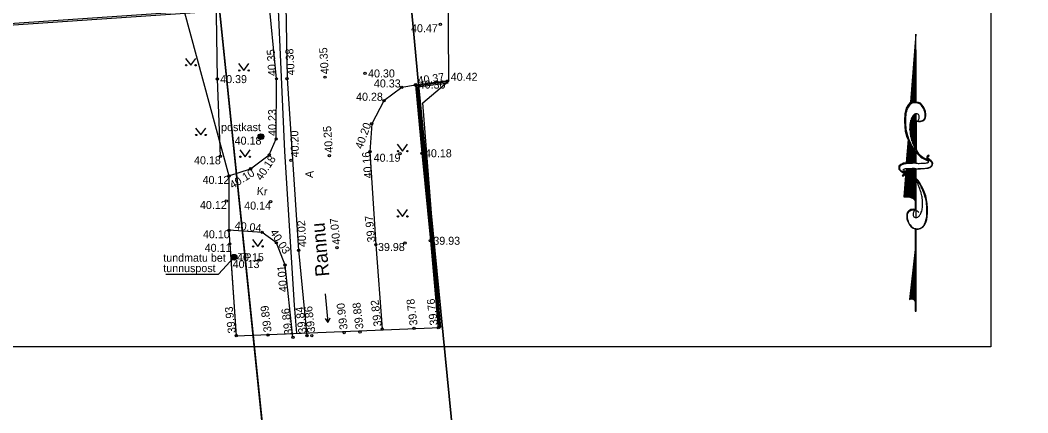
# Model space of a CAD drawing. Extents: x 627454 to 628200, y 6461851 to 6462846.
# Drawn here: x 627541.3 to 627629.5, y 6462112.2 to 6462146.6 of the extents above; entities that cross this region are included whole.
import ezdxf

# ---------------------------------------------------------------- set-up
doc = ezdxf.new("R2010")
doc.units = 0
for name, color, linetype in [('ABIJOONIS', 7, 'Continuous'), ('AED', 7, 'Continuous'), ('HALJASTUS', 7, 'Continuous'), ('KORGUS', 7, 'Continuous'), ('MOOTKORG', 7, 'Continuous'), ('MOOTMPUNKT', 7, 'Continuous'), ('MOOTPIIR', 7, 'Continuous'), ('PIIR', 7, 'Continuous'), ('POST', 7, 'Continuous'), ('RAJATIS', 7, 'Continuous'), ('SITRASS', 7, 'Continuous'), ('TEE', 7, 'Continuous'), ('VORMISTUS', 7, 'Continuous')]:
    doc.layers.add(name, color=color, linetype=linetype)

msp = doc.modelspace()

# ---------------------------------------------------------------- linework, layer by layer
at = {"layer": 'ABIJOONIS'}
msp.add_lwpolyline([(627554.02, 6462124.375), (627558.639, 6462124.375), (627560.005, 6462125.848)], dxfattribs=at)
at = {"layer": 'AED'}
for points in [[(627578.703, 6462141.271), (627575.872, 6462140.897), (627576.447, 6462134.938), (627577.179, 6462127.288), (627577.875, 6462119.683)], [(627578.716, 6462141.172), (627575.981, 6462140.811), (627576.547, 6462134.948), (627577.279, 6462127.298), (627577.975, 6462119.692)], [(627578.729, 6462141.073), (627576.09, 6462140.724), (627576.646, 6462134.957), (627577.378, 6462127.307), (627578.074, 6462119.701)]]:
    msp.add_lwpolyline(points, dxfattribs=at)
at = {"layer": 'HALJASTUS'}
for p, q in [((627555.751, 6462143.235), (627556.214, 6462142.628)), ((627556.214, 6462142.628), (627556.66, 6462143.235)), ((627560.399, 6462142.78), (627560.862, 6462142.173)), ((627560.862, 6462142.173), (627561.308, 6462142.78)), ((627556.635, 6462137.142), (627557.099, 6462136.535)), ((627557.099, 6462136.535), (627557.544, 6462137.142)), ((627574.279, 6462135.726), (627574.742, 6462135.119)), ((627574.742, 6462135.119), (627575.188, 6462135.726)), ((627560.497, 6462135.238), (627560.961, 6462134.631)), ((627560.961, 6462134.631), (627561.406, 6462135.238)), ((627574.279, 6462130.026), (627574.742, 6462129.419)), ((627574.742, 6462129.419), (627575.188, 6462130.026)), ((627559.636, 6462127.02), (627560.202, 6462118.992)), ((627561.615, 6462127.405), (627562.078, 6462126.798)), ((627562.078, 6462126.798), (627562.524, 6462127.405))]:
    msp.add_line(p, q, dxfattribs=at)
msp.add_lwpolyline([(627558.409, 6462148.952), (627558.53, 6462141.42), (627558.802, 6462134.674)], dxfattribs=at)
for centre in [(627555.813, 6462142.628), (627556.642, 6462142.628), (627560.461, 6462142.173), (627561.29, 6462142.173), (627556.698, 6462136.535), (627557.526, 6462136.535), (627560.559, 6462134.631), (627561.388, 6462134.631), (627574.341, 6462135.119), (627575.17, 6462135.119), (627574.341, 6462129.419), (627575.17, 6462129.419), (627561.677, 6462126.798), (627562.506, 6462126.798)]:
    msp.add_circle(centre, 0.055, dxfattribs=at)
at = {"layer": 'KORGUS'}
for centre in [(627578.063, 6462146.217), (627567.963, 6462141.589), (627571.468, 6462141.915), (627558.53, 6462141.42), (627563.718, 6462141.444), (627564.648, 6462141.465), (627574.678, 6462140.69), (627575.897, 6462140.942), (627578.703, 6462141.271), (627573.121, 6462139.527), (627572.045, 6462137.52), (627562.356, 6462136.389), (627563.689, 6462136.194), (627558.802, 6462134.674), (627563.087, 6462134.802), (627568.342, 6462134.728), (627571.89, 6462135.065), (627574.519, 6462134.896), (627576.447, 6462134.938), (627561.445, 6462133.585), (627564.993, 6462134.313), (627559.549, 6462132.959), (627559.319, 6462130.763), (627563.201, 6462130.713), (627559.552, 6462128.207), (627562.464, 6462128.024), (627559.636, 6462127.02), (627563.703, 6462127.109), (627569.005, 6462126.673), (627572.409, 6462126.935), (627574.967, 6462127.091), (627577.179, 6462127.288), (627565.646, 6462126.456), (627562.18, 6462125.6), (627564.461, 6462125.163), (627572.963, 6462119.58), (627575.752, 6462119.623), (627577.875, 6462119.683), (627560.202, 6462118.992), (627562.981, 6462119.038), (627565.152, 6462118.849), (627566.382, 6462118.981), (627566.809, 6462118.987), (627569.637, 6462119.255), (627571.025, 6462119.305)]:
    msp.add_circle(centre, 0.1, dxfattribs=at)
at = {"layer": 'MOOTMPUNKT'}
for centre in [(627575.872, 6462140.897), (627560.005, 6462125.848)]:
    msp.add_circle(centre, 0.1, dxfattribs=at)
at = {"layer": 'MOOTPIIR'}
msp.add_lwpolyline([(627554.641, 6462217.052), (627553.944, 6462211.468), (627557.043, 6462210.426), (627553.493, 6462188.92), (627554.227, 6462183.546), (627554.772, 6462159.717), (627555.572, 6462147.563), (627559.549, 6462132.959), (627559.552, 6462128.207), (627560.202, 6462118.992), (627578.074, 6462119.701), (627576.52, 6462139.348), (627578.803, 6462141.271), (627578.745, 6462150.595), (627581.61, 6462193.6), (627584.407, 6462206.474), (627601.466, 6462210.292), (627601.906, 6462221.74)], dxfattribs=at)
at = {"layer": 'PIIR'}
msp.add_lwpolyline([(627589.79, 6462516.84), (627581.23, 6462396.82), (627582.13, 6462396.47), (627574.93, 6462311.33), (627568.87, 6462256.48), (627565.21, 6462229.72), (627561.53, 6462215.08), (627558.49, 6462170.86), (627558.74, 6462147.5), (627566.37, 6462073.66), (627572.1, 6462034.19), (627579.38, 6461966.7), (627594.93, 6461970.55), (627587.49, 6462032.65), (627585.28, 6462054.53), (627584.37, 6462057.43), (627576.15, 6462140.95), (627574.85, 6462154.77), (627578.3, 6462203.26), (627578.53, 6462203.79), (627587.6, 6462286.11), (627595.68, 6462346.49), (627597.88, 6462375.7), (627610.53, 6462576.31)], dxfattribs=at)
for points in [[(627578.53, 6462203.79), (627578.3, 6462203.26), (627574.85, 6462154.77), (627576.15, 6462140.95), (627584.37, 6462057.43), (627585.28, 6462054.53), (627587.49, 6462032.65), (627594.93, 6461970.55), (627613.05, 6461985.38), (627679.54, 6461996.02), (627688.63, 6462161.46), (627712.5, 6462182.42), (627632.69, 6462195.17)], [(627558.74, 6462147.4), (627558.49, 6462170.76), (627458.89, 6462167.91), (627453.55, 6462140.25)], [(627558.74, 6462147.5), (627453.55, 6462140.35), (627474.93, 6462035.4), (627514.36, 6462039.89), (627512.38, 6462060.9), (627566.37, 6462073.66), (627563.38, 6462102.52)]]:
    msp.add_lwpolyline(points, close=True, dxfattribs=at)
at = {"layer": 'POST'}
for radius in [0.25, 0.225, 0.2, 0.175, 0.15, 0.125, 0.1, 0.075, 0.05, 0.025]:
    msp.add_circle((627560.005, 6462125.848), radius, dxfattribs=at)
at = {"layer": 'RAJATIS'}
for radius in [0.25, 0.225, 0.2, 0.175, 0.15, 0.125, 0.1, 0.075, 0.05, 0.025]:
    msp.add_circle((627562.356, 6462136.389), radius, dxfattribs=at)
at = {"layer": 'SITRASS'}
msp.add_lwpolyline([(627562.694, 6462204.545), (627564.913, 6462201.493), (627566.077, 6462199.168), (627566.115, 6462194.45), (627565.062, 6462183.048), (627564.019, 6462169.193), (627563.678, 6462158.503), (627563.822, 6462148.131), (627564.407, 6462135.106), (627565.264, 6462121.667), (627565.457, 6462119.201)], dxfattribs=at)
at = {"layer": 'TEE'}
for p in [(627567.983, 6462122.637), (627567.982, 6462120.485), (627568.393, 6462120.524)]:
    msp.add_line(p, (627568.222, 6462120.148), dxfattribs=at)
for points in [[(627549.801, 6462223.287), (627555.154, 6462220.555), (627558.907, 6462218.502), (627561.058, 6462216.953), (627564.856, 6462212.561), (627566.298, 6462208.235), (627567.016, 6462204.792), (627566.778, 6462197.223), (627566.079, 6462189.024), (627565.447, 6462180.76), (627564.915, 6462173.04), (627564.518, 6462164.864), (627564.285, 6462157.316), (627564.509, 6462149.524), (627564.648, 6462141.465), (627565.646, 6462126.456), (627566.382, 6462118.981)], [(627559.549, 6462132.959), (627561.445, 6462133.585), (627563.087, 6462134.802), (627563.689, 6462136.194), (627563.718, 6462141.444), (627562.991, 6462148.98), (627562.683, 6462149.584), (627560.549, 6462149.456)], [(627575.872, 6462140.897), (627574.678, 6462140.69), (627573.121, 6462139.527), (627572.045, 6462137.52), (627571.89, 6462135.065), (627572.409, 6462126.935), (627572.963, 6462119.58)], [(627565.152, 6462118.849), (627564.461, 6462125.163), (627563.703, 6462127.109), (627562.464, 6462128.024), (627559.552, 6462128.207)]]:
    msp.add_lwpolyline(points, dxfattribs=at)
at = {"layer": 'VORMISTUS'}
for p, q in [((627619.648, 6462143.99), (627619.282, 6462139.29)), ((627619.63, 6462139.354), (627619.63, 6462143.764)), ((627619.648, 6462143.99), (627619.648, 6462139.356)), ((627619.541, 6462139.344), (627619.541, 6462142.618)), ((627619.585, 6462139.349), (627619.586, 6462143.191)), ((627619.496, 6462139.339), (627619.496, 6462142.044)), ((627619.407, 6462139.319), (627619.407, 6462140.898)), ((627619.452, 6462139.329), (627619.452, 6462141.471)), ((627619.362, 6462139.308), (627619.363, 6462140.325)), ((627619.318, 6462139.298), (627619.318, 6462139.751)), ((627619.362, 6462135.906), (627619.362, 6462138.117)), ((627619.407, 6462135.786), (627619.407, 6462138.193)), ((627619.451, 6462135.666), (627619.452, 6462138.245)), ((627619.496, 6462135.548), (627619.496, 6462138.275)), ((627619.541, 6462135.448), (627619.541, 6462138.305)), ((627619.585, 6462135.347), (627619.585, 6462138.335)), ((627619.63, 6462135.246), (627619.63, 6462138.365)), ((627619.655, 6462138.382), (627619.648, 6462134.061)), ((627619.153, 6462137.63), (627619.128, 6462137.311)), ((627619.184, 6462136.564), (627619.184, 6462137.663)), ((627619.228, 6462136.33), (627619.229, 6462137.827)), ((627619.273, 6462136.159), (627619.273, 6462137.965)), ((627619.318, 6462136.029), (627619.318, 6462138.041)), ((627619.139, 6462136.947), (627619.139, 6462137.07)), ((627619.009, 6462135.793), (627618.873, 6462134.012)), ((627619.005, 6462134.035), (627619.005, 6462135.744)), ((627619.038, 6462136.166), (627619.009, 6462135.793)), ((627619.05, 6462134.037), (627619.05, 6462136.134)), ((627619.095, 6462134.038), (627619.095, 6462136.019)), ((627619.139, 6462134.04), (627619.139, 6462135.905)), ((627619.184, 6462134.042), (627619.184, 6462135.79)), ((627619.228, 6462134.044), (627619.228, 6462135.713)), ((627619.273, 6462134.046), (627619.273, 6462135.638)), ((627619.317, 6462134.047), (627619.318, 6462135.564)), ((627619.362, 6462134.049), (627619.362, 6462135.49)), ((627618.916, 6462134.032), (627618.916, 6462134.58)), ((627618.961, 6462134.033), (627618.961, 6462135.162)), ((627619.407, 6462134.051), (627619.407, 6462135.416)), ((627619.451, 6462134.053), (627619.451, 6462135.341)), ((627619.496, 6462134.054), (627619.496, 6462135.281)), ((627619.54, 6462134.056), (627619.54, 6462135.221)), ((627619.585, 6462134.058), (627619.585, 6462135.162)), ((627619.63, 6462134.06), (627619.63, 6462135.103)), ((627618.836, 6462133.561), (627618.648, 6462131.149)), ((627618.782, 6462131.157), (627618.782, 6462132.872)), ((627618.827, 6462131.159), (627618.827, 6462133.445)), ((627618.871, 6462131.159), (627618.872, 6462133.564)), ((627618.916, 6462131.159), (627618.916, 6462133.567)), ((627618.961, 6462131.159), (627618.961, 6462133.57)), ((627619.005, 6462131.156), (627619.005, 6462133.574)), ((627619.05, 6462131.149), (627619.05, 6462133.577)), ((627619.094, 6462131.142), (627619.094, 6462133.58)), ((627619.139, 6462131.135), (627619.139, 6462133.583)), ((627619.183, 6462131.12), (627619.184, 6462133.587)), ((627619.228, 6462131.105), (627619.228, 6462133.587)), ((627619.273, 6462131.091), (627619.273, 6462133.587)), ((627619.317, 6462131.067), (627619.317, 6462133.587)), ((627619.362, 6462131.04), (627619.362, 6462133.587)), ((627619.406, 6462131.014), (627619.407, 6462133.587)), ((627619.451, 6462130.981), (627619.451, 6462133.587)), ((627619.496, 6462132.879), (627619.496, 6462133.587)), ((627619.496, 6462130.947), (627619.496, 6462132.864)), ((627619.54, 6462132.83), (627619.54, 6462133.587)), ((627619.54, 6462130.91), (627619.54, 6462132.795)), ((627619.585, 6462132.781), (627619.585, 6462133.586)), ((627619.629, 6462132.732), (627619.63, 6462133.586)), ((627619.647, 6462133.586), (627619.647, 6462133.526)), ((627619.647, 6462133.526), (627619.647, 6462132.713)), ((627618.738, 6462131.155), (627618.738, 6462132.299)), ((627619.585, 6462130.861), (627619.585, 6462132.726)), ((627619.629, 6462130.811), (627619.629, 6462132.658)), ((627619.647, 6462132.631), (627619.647, 6462132.35)), ((627619.647, 6462132.35), (627619.647, 6462130.792)), ((627618.648, 6462131.151), (627618.648, 6462131.152)), ((627618.693, 6462131.153), (627618.693, 6462131.726)), ((627619.647, 6462130.792), (627619.647, 6462129.308)), ((627619.642, 6462128.35), (627619.647, 6462126.511)), ((627619.647, 6462126.511), (627619.147, 6462122.231)), ((627619.584, 6462122.082), (627619.584, 6462125.979)), ((627619.629, 6462121.988), (627619.629, 6462126.361)), ((627619.647, 6462126.511), (627619.646, 6462121.874)), ((627619.495, 6462122.177), (627619.495, 6462125.214)), ((627619.539, 6462122.138), (627619.54, 6462125.597)), ((627619.361, 6462122.242), (627619.361, 6462124.068)), ((627619.406, 6462122.227), (627619.406, 6462124.45)), ((627619.45, 6462122.206), (627619.451, 6462124.832)), ((627619.272, 6462122.254), (627619.272, 6462123.304)), ((627619.317, 6462122.251), (627619.317, 6462123.686)), ((627619.183, 6462122.245), (627619.183, 6462122.539)), ((627619.227, 6462122.252), (627619.227, 6462122.921)), ((627619.646, 6462121.874), (627619.646, 6462121.161))]:
    msp.add_line(p, q, dxfattribs=at)
for points in [[(627626.224, 6462118.014), (627484.724, 6462118.014), (627484.724, 6462314.514), (627626.224, 6462314.514)], [(627619.646, 6462145.363), (627619.197, 6462139.406), (627619.002, 6462139.196), (627618.807, 6462138.882), (627618.688, 6462138.418), (627618.658, 6462137.729), (627618.732, 6462136.861), (627618.882, 6462136.352), (627618.972, 6462136.128), (627618.807, 6462134.107), (627618.553, 6462134.062), (627618.343, 6462133.957), (627618.178, 6462133.807), (627618.163, 6462133.553), (627618.343, 6462133.373), (627618.523, 6462133.254), (627618.612, 6462133.164), (627618.612, 6462133.074), (627618.508, 6462133.029), (627618.47, 6462132.999), (627618.508, 6462132.932), (627618.597, 6462132.977), (627618.702, 6462133.059), (627618.717, 6462133.164), (627618.68, 6462133.269), (627618.62, 6462133.381), (627618.627, 6462133.426), (627618.784, 6462133.336), (627618.62, 6462131.121), (627618.754, 6462131.136), (627618.971, 6462131.128), (627619.129, 6462131.106), (627619.278, 6462131.053), (627619.413, 6462130.971), (627619.548, 6462130.859), (627619.6, 6462130.784), (627619.6, 6462130.02), (627619.435, 6462130.058), (627619.233, 6462130.02), (627619.031, 6462129.916), (627618.923, 6462129.796), (627618.867, 6462129.612), (627618.859, 6462129.414), (627618.878, 6462129.208), (627618.938, 6462129.021), (627619.009, 6462128.849), (627619.125, 6462128.643), (627619.252, 6462128.512), (627619.413, 6462128.4), (627619.6, 6462128.34), (627619.6, 6462126.521), (627619.09, 6462122.143), (627619.203, 6462122.211), (627619.33, 6462122.218), (627619.502, 6462122.136), (627619.577, 6462122.001), (627619.599, 6462121.896), (627619.599, 6462121.14), (627619.689, 6462121.14), (627619.697, 6462128.31), (627619.847, 6462128.31), (627620.071, 6462128.355), (627620.273, 6462128.482), (627620.408, 6462128.639), (627620.528, 6462128.871), (627620.61, 6462129.141), (627620.655, 6462129.418), (627620.685, 6462129.74), (627620.678, 6462130.181), (627620.655, 6462130.518), (627620.588, 6462130.907), (627620.521, 6462131.207), (627620.296, 6462131.79), (627620.162, 6462132.075), (627620.027, 6462132.307), (627619.855, 6462132.561), (627619.69, 6462132.741), (627619.69, 6462133.579), (627620.064, 6462133.579), (627620.424, 6462133.601), (627620.745, 6462133.639), (627620.895, 6462133.706), (627621.06, 6462133.826), (627621.127, 6462133.938), (627621.142, 6462134.065), (627621.09, 6462134.193), (627621, 6462134.268), (627620.723, 6462134.47), (627620.693, 6462134.559), (627620.723, 6462134.634), (627620.79, 6462134.672), (627620.835, 6462134.702), (627620.82, 6462134.747), (627620.745, 6462134.769), (627620.671, 6462134.702), (627620.618, 6462134.634), (627620.611, 6462134.544), (627620.648, 6462134.432), (627620.678, 6462134.38), (627620.506, 6462134.447), (627620.281, 6462134.574), (627620.117, 6462134.694), (627619.93, 6462134.874), (627619.705, 6462135.233), (627619.705, 6462137.748), (627619.885, 6462137.71), (627620.072, 6462137.718), (627620.274, 6462137.785), (627620.439, 6462137.905), (627620.506, 6462138.055), (627620.529, 6462138.212), (627620.529, 6462138.332), (627620.499, 6462138.586), (627620.416, 6462138.811), (627620.327, 6462139.005), (627620.177, 6462139.185), (627620.05, 6462139.32), (627619.9, 6462139.372), (627619.698, 6462139.417)]]:
    msp.add_lwpolyline(points, close=True, dxfattribs=at)
for points in [[(627621.01, 6462134.177), (627620.804, 6462134.327), (627620.689, 6462134.413)], [(627618.299, 6462133.474), (627618.505, 6462133.323), (627618.62, 6462133.238)]]:
    msp.add_lwpolyline(points, dxfattribs=at)
for centre, radius, start, end in [((627619.95, 6462138.41), 1.126, 138.76475, 161.97386), ((627619.545, 6462138.764), 0.588, 103.47057, 138.76475), ((627619.593, 6462138.563), 0.795, 73.23029, 103.47057), ((627619.618, 6462138.645), 0.71, 42.50385, 73.23029), ((627619.215, 6462138.275), 1.256, 19.53364, 42.50385), ((627625.314, 6462137.788), 6.564, 177.36962, 185.23491), ((627621.293, 6462137.973), 2.539, 161.97386, 177.36962), ((627620.644, 6462137.364), 1.506, 151.03741, 166.45215), ((627620.024, 6462137.707), 0.798, 132.63176, 151.03741), ((627619.731, 6462138.026), 0.364, 105.23309, 132.63176), ((627619.714, 6462138.085), 0.302, 76.40668, 105.23309), ((627619.736, 6462138.175), 0.21, 41.61756, 76.40668), ((627619.716, 6462138.158), 0.236, 9.31273, 41.61756), ((627619.367, 6462138.101), 0.59, 349.03832, 9.31273), ((627620.107, 6462138.141), 0.363, 303.23789, 353.8472), ((627619.133, 6462138.246), 1.344, 353.8472, 19.53364), ((627621.029, 6462137.271), 1.901, 166.45215, 180.16187), ((627624.364, 6462137.281), 5.237, 180.16187, 186.62296), ((627619.953, 6462138.403), 0.674, 222.24078, 240.02072), ((627619.938, 6462138.376), 0.643, 240.02072, 258.22997), ((627619.948, 6462138.426), 0.694, 258.22997, 280.22482), ((627619.49, 6462138.09), 0.47, 313.02872, 330.62258), ((627619.525, 6462138.07), 0.429, 330.62258, 349.03832), ((627619.959, 6462138.368), 0.634, 280.22482, 303.23789), ((627621.825, 6462137.468), 3.06, 185.23491, 196.76544), ((627624.853, 6462138.381), 6.223, 196.76544, 204.22073), ((627621.873, 6462136.991), 2.729, 186.62296, 195.57799), ((627622.153, 6462137.166), 3.262, 204.22073, 214.52429), ((627623.357, 6462137.405), 4.27, 195.57799, 199.43506), ((627634.565, 6462141.36), 16.155, 199.43506, 201.41774), ((627621.409, 6462136.199), 2.023, 201.41774, 209.72195), ((627622.041, 6462137.088), 3.126, 214.52429, 220.37761), ((627624.601, 6462138.022), 5.699, 209.72195, 214.66649), ((627624.959, 6462139.57), 6.957, 220.37761, 224.30008), ((627620.888, 6462135.597), 1.268, 224.30008, 239.32436), ((627620.746, 6462134.559), 0.0991, 137.07323, 189.04636), ((627620.825, 6462134.485), 0.207, 101.78068, 137.07323), ((627618.38, 6462133.662), 0.165, 151.37501, 187.09133), ((627618.558, 6462133.564), 0.368, 127.71269, 151.37501), ((627618.83, 6462133.213), 0.812, 112.84237, 127.71269), ((627618.778, 6462133.338), 0.677, 96.55058, 112.84237), ((627619.309, 6462128.705), 5.34, 94.12404, 96.55058), ((627620.217, 6462116.112), 17.966, 92.80117, 94.12404), ((627619.493, 6462130.919), 3.141, 90.77295, 92.80117), ((627619.593, 6462123.476), 10.585, 89.66809, 90.77295), ((627619.995, 6462143.65), 9.595, 267.96738, 269.2629), ((627619.906, 6462136.697), 2.641, 269.2629, 271.73239), ((627619.334, 6462155.597), 21.551, 271.73239, 272.88452), ((627621.779, 6462137.099), 3.015, 239.32436, 249.05139), ((627620.27, 6462137.026), 2.955, 272.88452, 275.99603), ((627620.532, 6462134.527), 0.443, 275.99603, 287.95192), ((627620.532, 6462134.313), 0.677, 276.55058, 292.84237), ((627621.118, 6462134.618), 0.476, 189.04636, 198.16038), ((627621.096, 6462134.611), 0.453, 198.16038, 207.50341), ((627620.586, 6462134.359), 0.267, 287.95192, 303.37504), ((627620.95, 6462134.535), 0.288, 207.50341, 219.7872), ((627620.557, 6462134.199), 0.229, 25.91721, 41.3734), ((627620.678, 6462134.22), 0.0994, 303.37504, 349.58111), ((627620.621, 6462134.23), 0.157, 349.58111, 25.91721), ((627620.48, 6462134.437), 0.812, 292.84237, 307.71269), ((627620.751, 6462134.086), 0.368, 307.71269, 331.37501), ((627620.909, 6462134.04), 0.17, 26.39965, 53.54971), ((627620.763, 6462133.968), 0.332, 7.09133, 26.39965), ((627620.93, 6462133.989), 0.165, 331.37501, 7.09133), ((627618.546, 6462133.683), 0.332, 187.09133, 206.39965), ((627618.4, 6462133.61), 0.17, 206.39965, 233.54971), ((627618.484, 6462133.165), 0.207, 281.78068, 317.07323), ((627618.688, 6462133.42), 0.157, 169.58111, 205.91721), ((627618.631, 6462133.431), 0.0994, 123.37504, 169.58111), ((627618.753, 6462133.452), 0.229, 205.91721, 221.3734), ((627618.723, 6462133.291), 0.267, 107.95192, 123.37504), ((627618.359, 6462133.116), 0.288, 27.50341, 39.7872), ((627618.213, 6462133.04), 0.453, 18.16038, 27.50341), ((627618.563, 6462133.092), 0.0991, 317.07323, 9.04636), ((627618.777, 6462133.124), 0.443, 95.99603, 107.95192), ((627618.191, 6462133.033), 0.476, 9.04636, 18.16038), ((627617.598, 6462130.596), 3.015, 59.32436, 69.05139), ((627619.04, 6462130.625), 2.955, 92.88452, 95.99603), ((627619.975, 6462112.053), 21.551, 91.73239, 92.88452), ((627618.489, 6462132.098), 1.268, 44.30008, 59.32436), ((627619.404, 6462130.954), 2.641, 89.2629, 91.73239), ((627614.418, 6462128.125), 6.957, 40.37761, 44.30008), ((627619.314, 6462124), 9.595, 87.96738, 89.2629), ((627614.776, 6462129.673), 5.699, 29.72195, 34.66649), ((627619.716, 6462144.175), 10.585, 269.66809, 270.77295), ((627619.816, 6462136.731), 3.141, 270.77295, 272.80117), ((627619.092, 6462151.538), 17.966, 272.80117, 274.12404), ((627620, 6462138.945), 5.34, 274.12404, 276.55058), ((627617.336, 6462130.607), 3.126, 34.52429, 40.37761), ((627617.968, 6462131.496), 2.023, 21.41774, 29.72195), ((627604.812, 6462126.335), 16.155, 19.43506, 21.41774), ((627617.224, 6462130.529), 3.262, 24.22073, 34.52429), ((627618.837, 6462130.109), 1.059, 40.135, 100.26029), ((627616.02, 6462130.29), 4.27, 15.57799, 19.43506), ((627617.504, 6462130.704), 2.729, 6.62296, 15.57799), ((627614.524, 6462129.314), 6.223, 16.76544, 24.22073), ((627615.013, 6462130.414), 5.237, 0.16187, 6.62296), ((627617.552, 6462130.227), 3.06, 5.23491, 16.76544), ((627618.348, 6462130.424), 1.901, 346.45215, 0.16187), ((627614.063, 6462129.907), 6.564, 357.36962, 5.23491), ((627620.244, 6462129.449), 1.344, 173.8472, 199.53364), ((627619.27, 6462129.554), 0.363, 123.23789, 173.8472), ((627619.418, 6462129.327), 0.634, 100.22482, 123.23789), ((627619.429, 6462129.269), 0.694, 78.22997, 100.22482), ((627620.01, 6462129.594), 0.59, 169.03832, 189.31273), ((627619.66, 6462129.537), 0.236, 189.31273, 221.61756), ((627619.852, 6462129.625), 0.429, 150.62258, 169.03832), ((627619.887, 6462129.605), 0.47, 133.02872, 150.62258), ((627619.641, 6462129.52), 0.21, 221.61756, 256.40668), ((627619.439, 6462129.319), 0.643, 60.02072, 78.22997), ((627619.662, 6462129.61), 0.302, 256.40668, 285.23309), ((627619.646, 6462129.669), 0.364, 285.23309, 312.63176), ((627619.424, 6462129.292), 0.674, 42.24078, 60.02072), ((627619.352, 6462129.988), 0.798, 312.63176, 331.03741), ((627618.733, 6462130.331), 1.506, 331.03741, 346.45215), ((627618.084, 6462129.722), 2.539, 341.97386, 357.36962), ((627620.162, 6462129.419), 1.256, 199.53364, 222.50385), ((627619.759, 6462129.05), 0.71, 222.50385, 253.23029), ((627619.832, 6462128.931), 0.588, 283.47057, 318.76475), ((627619.427, 6462129.285), 1.126, 318.76475, 341.97386), ((627619.784, 6462129.132), 0.795, 253.23029, 283.47057), ((627619.266, 6462121.874), 0.38, 0.05694, 108.18523)]:
    msp.add_arc(centre, radius, start, end, dxfattribs=at)

# ---------------------------------------------------------------- texts
at = {"layer": 'KORGUS'}
for s, p in [(' 40.47', (627575.228, 6462145.517)), (' 40.39', (627558.53, 6462141.07)), (' 40.30', (627571.468, 6462141.565)), (' 40.42', (627578.703, 6462141.271)), (' 40.33', (627571.979, 6462140.69)), (' 40.28', (627570.421, 6462139.527)), (' 40.18', (627559.796, 6462135.689)), (' 40.18', (627556.242, 6462133.974)), (' 40.19', (627571.959, 6462134.196)), (' 40.18', (627576.447, 6462134.588)), (' 40.12', (627556.99, 6462132.259)), (' 40.12', (627556.76, 6462130.063)), (' 40.14', (627560.632, 6462130.013)), (' 40.10', (627557.022, 6462127.507)), (' 39.93', (627577.179, 6462126.938)), (' 40.11', (627557.172, 6462126.32)), (' 39.98', (627572.337, 6462126.391)), (' 40.13', (627559.621, 6462124.9))]:
    msp.add_text(s, height=0.7, dxfattribs=at).set_placement(p)
for s, rotation, p in [(' 40.35', 93.74237, (627563.718, 6462141.444)), (' 40.38', 93.74237, (627565.347, 6462141.511)), (' 40.35', 93.74237, (627568.312, 6462141.612)), (' 40.37', 8.54438, (627575.872, 6462140.897)), (' 40.23', 90, (627563.689, 6462136.194)), (' 40.25', 94.62177, (627568.691, 6462134.756)), (' 40.20', 69.95202, (627571.13, 6462135.012)), (' 40.20', 91.66123, (627565.693, 6462134.333)), (' 40.18', 56.57172, (627562.261, 6462132.28)), (' 40.16', 95.18409, (627572.122, 6462132.509)), (' 40.10', 31.59619, (627559.657, 6462131.663)), (' 39.97', 96.17062, (627572.409, 6462126.935)), (' 40.04', 353.80363, (627559.771, 6462128.316)), (' 40.02', 92.90678, (627566.345, 6462126.491)), (' 40.07', 96.17062, (627569.353, 6462126.711)), (' 40.03', 302.63971, (627562.975, 6462128.245)), (' 40.01', 94.86064, (627564.682, 6462122.569)), (' 39.76', 97.28619, (627577.875, 6462119.683)), (' 39.93', 97.28619, (627560.202, 6462118.992)), (' 39.89', 97.28619, (627563.328, 6462119.082)), (' 39.86', 97.28619, (627565.152, 6462118.849)), (' 39.84', 97.28619, (627566.382, 6462118.981)), (' 39.86', 97.28619, (627567.156, 6462119.031)), (' 39.90', 97.28619, (627569.984, 6462119.299)), (' 39.88', 97.28619, (627571.372, 6462119.349)), (' 39.82', 97.28619, (627572.963, 6462119.58)), (' 39.78', 97.28619, (627576.099, 6462119.667))]:
    msp.add_text(s, height=0.7, rotation=rotation, dxfattribs=at).set_placement(p)
at = {"layer": 'MOOTKORG'}
for s, p in [(' 40.36', (627575.897, 6462140.592)), (' 40.15', (627560.005, 6462125.498))]:
    msp.add_text(s, height=0.7, dxfattribs=at).set_placement(p)
at = {"layer": 'POST'}
for s, p in [('tundmatu bet ', (627553.811, 6462125.458)), ('TP', (627560.331, 6462125.495)), ('tunnuspost', (627553.811, 6462124.548))]:
    msp.add_text(s, height=0.7, dxfattribs=at).set_placement(p)
at = {"layer": 'RAJATIS'}
msp.add_text('postkast', height=0.7, dxfattribs=at).set_placement((627558.868, 6462136.871))
at = {"layer": 'TEE'}
for s, height, rotation, p in [('A', 0.7, 86.10677, (627566.918, 6462132.766)), ('Kr', 0.7, 356.10677, (627561.972, 6462131.301)), ('Rannu', 1.2, 95.1977, (627568.346, 6462124.211))]:
    msp.add_text(s, height=height, rotation=rotation, dxfattribs=at).set_placement(p)

doc.saveas('drawing.dxf')
